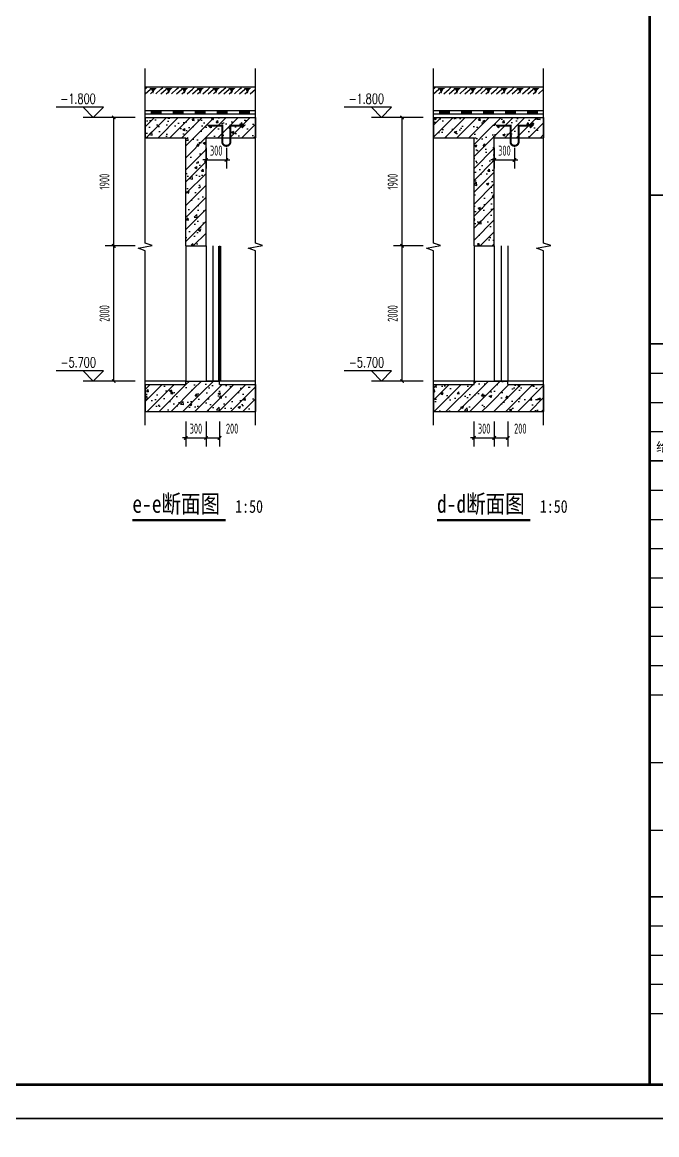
# Model space of a CAD drawing. Extents: x -473190 to 2138458, y -81875 to 2633646.
# Drawn here: x 1293184 to 1302566, y -22715 to -6258 of the extents above; entities that cross this region are included whole.
import ezdxf

# ---------------------------------------------------------------- set-up
doc = ezdxf.new("R2010")
doc.units = 0
doc.header["$LTSCALE"] = 1000
for name, color, linetype in [('A-面层', 151, 'Continuous'), ('A_PLAN_DETAIL_zx', 41, 'Continuous'), ('DIM_SYMB', 3, 'Continuous'), ('ECA_TK', 7, 'Continuous'), ('PUB_DIM', 3, 'Continuous'), ('PUB_HATCH', 8, 'Continuous'), ('PUB_TEXT', 7, 'Continuous'), ('RF-M', 4, 'Continuous'), ('RF-QT', 30, 'Continuous'), ('SURFACE', 6, 'Continuous'), ('tk', 7, 'Continuous'), ('TWT_DIM', 3, 'Continuous')]:
    doc.layers.add(name, color=color, linetype=linetype)
doc.styles.add('_TCH_DIM', font='SIMPLEX', dxfattribs={"bigfont": 'GBCBIG'})
doc.styles.add('_TCH_DIM_T3', font='tssdeng.shx', dxfattribs={"width": 0.564706, "bigfont": '@@@tssdchn.shx'})
doc.styles.add('SUNTXT', font='', dxfattribs={"height": 2.5})
doc.styles.add('TYDG_01', font='', dxfattribs={"width": 0.8})
doc.styles.get('SUNTXT').set_extended_font_data('SimSun')
doc.styles.get('TYDG_01').set_extended_font_data('SimSun')
doc.dimstyles.new('_TWT_ARCH&&50', dxfattribs={"dimtxt": 148.75, "dimasz": 50, "dimexe": 125, "dimexo": 150, "dimgap": 63.125, "dimtad": 1, "dimdec": 0, "dimzin": 0, "dimdsep": 46, "dimtxsty": '_TCH_DIM_T3', "dimblk": 'ARCHTICK', "dimcen": 0.09, "dimclrt": 7, "dimazin": 2, "dimtfac": 1, "dimtdec": 0, "dimtix": 1, "dimtmove": 2, "dimatfit": 3, "dimfxl": 0, "dimtolj": 1, "dimtzin": 0, "dimarcsym": 0})
pattern_1 = [(45, (-477544.96, -71625.69), (-88.388348, 88.388348), []), (50, (-477544.96, -71625.7), (358.63009, -31.376067), [37.5, -412.5]), (355, (-477544.96, -71625.7), (-69.37567, 376.09607), [30, -330]), (100.4514, (-477515.08, -71628.3), (289.25469, 344.71977), [31.870095, -350.571056]), (46.1842, (-477544.96, -71525.7), (533.62052, -82.75951), [56.25, -618.75]), (96.6356, (-477500.5, -71532.6), (467.33135, 487.05894), [47.80514, -525.8565]), (351.1842, (-477544.96, -71525.7), (467.33097, 487.0593), [45, -495]), (21, (-477494.96, -71550.7), (298.453526, -201.309445), [37.5, -412.5]), (326, (-477494.96, -71550.7), (121.657666, 362.57502), [30, -330]), (71.4514, (-477470.1, -71567.47), (420.111314, 161.26525), [31.870095, -350.571056]), (37.5, (-477544.96, -71625.69), (6.079928, 166.446927), [0, -326, 0, -335, 0, -331.25]), (7.5, (-477544.96, -71625.69), (131.534769, 197.205856), [0, -191, 0, -318.5, 0, -126.25]), (327.5, (-477656.46, -71625.69), (266.911218, -11.277436), [0, -125, 0, -390, 0, -517.5]), (317.5, (-477706.46, -71625.7), (291.593085, 50.05249), [0, -162.5, 0, -259, 0, -367.5])]

# ---------------------------------------------------------------- blocks, each defined once
blk = doc.blocks.new('10B_A1E图框')
blk.add_line((765, 184), (765, 584))
blk.add_line((765, 184), (765, 584))
blk.add_line((765, 184), (765, 584))
at = {"layer": 'ECA_TK'}
for p, q in [((765, 220.51), (831, 220.51)), ((765, 211.86), (831, 211.86)), ((765, 203.21), (831, 203.21)), ((765, 185.91), (831, 185.91)), ((765, 177.26), (831, 177.26)), ((765, 168.61), (831, 168.61)), ((765, 159.96), (831, 159.96)), ((765, 151.31), (831, 151.31)), ((765, 142.66), (831, 142.66)), ((765, 134.01), (831, 134.01)), ((765, 125.36), (831, 125.36)), ((765, 105.36), (831, 105.36)), ((765, 85.36), (831, 85.36)), ((831, 56.92), (765, 56.92)), ((831, 48.27), (765, 48.27)), ((831, 39.62), (765, 39.62)), ((831, 30.97), (765, 30.97))]:
    blk.add_line(p, q, dxfattribs=at)
blk.add_lwpolyline([(0, 0), (841, 0), (841, 594), (0, 594)], close=True, dxfattribs=at)
at = {"layer": 'ECA_TK', "const_width": 0.8}
blk.add_lwpolyline([(831, 10), (831, 584), (18, 584), (18, 10)], close=True, dxfattribs=at)
at = {"layer": 'ECA_TK'}
for points, const_width in [([(765, 10), (765, 584)], 0.8), ([(765, 273.16), (831, 273.16)], 0.5), ([(765, 229.16), (831, 229.16)], 0.5), ([(765, 194.56), (831, 194.56)], 0.5), ([(831, 65.57), (765, 65.57)], 0.5)]:
    blk.add_lwpolyline(points, dxfattribs=dict(at, const_width=const_width))
at = {"layer": 'ECA_TK', "linetype": 'Continuous', "style": 'SUNTXT'}
blk.add_text('给排水', height=2.734, dxfattribs=at).set_placement((766.9, 197.35))
blk = doc.blocks.new('_ArchTick')
at = {"color": 0, "linetype": 'ByBlock', "const_width": 0.4}
blk.add_lwpolyline([(-0.5, -0.5), (0.5, 0.5)], dxfattribs=at)
blk = doc.blocks.new('*D3242')
at = {"layer": 'Defpoints', "color": 0, "transparency": 16777216}
for p in [(1295602, -12016), (1295902, -12016), (1295902, -12407)]:
    blk.add_point(p, dxfattribs=at)
at = {"layer": 'TWT_DIM', "color": 0, "lineweight": -2, "transparency": 16777216}
for p, q in [((1295602, -12166), (1295602, -12532)), ((1295902, -12166), (1295902, -12532)), ((1295602, -12407), (1295552, -12407)), ((1295602, -12407), (1295902, -12407)), ((1295902, -12407), (1295952, -12407))]:
    blk.add_line(p, q, dxfattribs=at)
at = {"layer": 'TWT_DIM', "color": 0, "lineweight": -2, "transparency": 16777216, "xscale": 50, "yscale": 50, "zscale": 50}
blk.add_blockref('_ArchTick', (1295602, -12407), dxfattribs=at)
at = {"layer": 'TWT_DIM', "color": 0, "lineweight": -2, "transparency": 16777216, "xscale": 50, "yscale": 50, "zscale": 50, "rotation": 180}
blk.add_blockref('_ArchTick', (1295902, -12407), dxfattribs=at)
at = {"layer": 'TWT_DIM', "color": 7, "transparency": 16777216, "insert": (1295752, -12269), "char_height": 148.8, "attachment_point": 5, "style": '_TCH_DIM_T3'}
blk.add_mtext('\\A1;300', dxfattribs=at)
blk = doc.blocks.new('*D3243')
at = {"layer": 'Defpoints', "color": 0, "transparency": 16777216}
for p in [(1295902, -12016), (1296102, -12016), (1296102, -12407)]:
    blk.add_point(p, dxfattribs=at)
at = {"layer": 'TWT_DIM', "color": 0, "lineweight": -2, "transparency": 16777216}
for p, q in [((1295902, -12166), (1295902, -12532)), ((1296102, -12166), (1296102, -12532)), ((1295902, -12407), (1296102, -12407))]:
    blk.add_line(p, q, dxfattribs=at)
at = {"layer": 'TWT_DIM', "color": 0, "lineweight": -2, "transparency": 16777216, "xscale": 50, "yscale": 50, "zscale": 50, "rotation": 180}
blk.add_blockref('_ArchTick', (1295902, -12407), dxfattribs=at)
at = {"layer": 'TWT_DIM', "color": 0, "lineweight": -2, "transparency": 16777216, "xscale": 50, "yscale": 50, "zscale": 50}
blk.add_blockref('_ArchTick', (1296102, -12407), dxfattribs=at)
at = {"layer": 'TWT_DIM', "color": 7, "transparency": 16777216, "insert": (1296287, -12269), "char_height": 148.8, "attachment_point": 5, "style": '_TCH_DIM_T3'}
blk.add_mtext('\\A1;200', dxfattribs=at)
blk = doc.blocks.new('*D3244')
at = {"layer": 'Defpoints', "color": 0, "transparency": 16777216}
for p in [(1294537, -9566), (1295002, -9566), (1295002, -11566)]:
    blk.add_point(p, dxfattribs=at)
at = {"layer": 'TWT_DIM', "color": 0, "lineweight": -2, "transparency": 16777216}
for p, q in [((1294852, -9566), (1294412, -9566)), ((1294537, -11566), (1294537, -9566)), ((1294852, -11566), (1294412, -11566))]:
    blk.add_line(p, q, dxfattribs=at)
at = {"layer": 'TWT_DIM', "color": 0, "lineweight": -2, "transparency": 16777216, "xscale": 50, "yscale": 50, "zscale": 50}
for p, rotation in [((1294537, -9566), 90), ((1294537, -11566), 270)]:
    blk.add_blockref('_ArchTick', p, dxfattribs=dict(at, rotation=rotation))
at = {"layer": 'TWT_DIM', "color": 7, "transparency": 16777216, "insert": (1294400, -10566), "char_height": 148.8, "attachment_point": 5, "rotation": 90, "style": '_TCH_DIM_T3'}
blk.add_mtext('\\A1;2000', dxfattribs=at)
blk = doc.blocks.new('*D3245')
at = {"layer": 'Defpoints', "color": 0, "transparency": 16777216}
for p in [(1294537, -7666), (1295002, -7666), (1295002, -9566)]:
    blk.add_point(p, dxfattribs=at)
at = {"layer": 'TWT_DIM', "color": 0, "lineweight": -2, "transparency": 16777216}
for p, q in [((1294852, -7666), (1294412, -7666)), ((1294537, -9566), (1294537, -7666)), ((1294852, -9566), (1294412, -9566))]:
    blk.add_line(p, q, dxfattribs=at)
at = {"layer": 'TWT_DIM', "color": 0, "lineweight": -2, "transparency": 16777216, "xscale": 50, "yscale": 50, "zscale": 50}
for p, rotation in [((1294537, -7666), 90), ((1294537, -9566), 270)]:
    blk.add_blockref('_ArchTick', p, dxfattribs=dict(at, rotation=rotation))
at = {"layer": 'TWT_DIM', "color": 7, "transparency": 16777216, "insert": (1294400, -8616), "char_height": 148.8, "attachment_point": 5, "rotation": 90, "style": '_TCH_DIM_T3'}
blk.add_mtext('\\A1;1900', dxfattribs=at)
blk = doc.blocks.new('*D3246')
at = {"layer": 'Defpoints', "color": 0, "transparency": 16777216}
for p in [(1295902, -7966), (1296202, -7966), (1296202, -8295)]:
    blk.add_point(p, dxfattribs=at)
at = {"layer": 'TWT_DIM', "color": 0, "lineweight": -2, "transparency": 16777216}
for p, q in [((1295902, -8116), (1295902, -8420)), ((1296202, -8116), (1296202, -8420)), ((1295902, -8295), (1295852, -8295)), ((1295902, -8295), (1296202, -8295)), ((1296202, -8295), (1296252, -8295))]:
    blk.add_line(p, q, dxfattribs=at)
at = {"layer": 'TWT_DIM', "color": 0, "lineweight": -2, "transparency": 16777216, "xscale": 50, "yscale": 50, "zscale": 50}
blk.add_blockref('_ArchTick', (1295902, -8295), dxfattribs=at)
at = {"layer": 'TWT_DIM', "color": 0, "lineweight": -2, "transparency": 16777216, "xscale": 50, "yscale": 50, "zscale": 50, "rotation": 180}
blk.add_blockref('_ArchTick', (1296202, -8295), dxfattribs=at)
at = {"layer": 'TWT_DIM', "color": 7, "transparency": 16777216, "insert": (1296052, -8157), "char_height": 148.8, "attachment_point": 5, "style": '_TCH_DIM_T3'}
blk.add_mtext('\\A1;300', dxfattribs=at)
blk = doc.blocks.new('*D3247')
at = {"layer": 'Defpoints', "color": 0, "transparency": 16777216}
for p in [(1299864, -12016), (1300164, -12016), (1300164, -12407)]:
    blk.add_point(p, dxfattribs=at)
at = {"layer": 'TWT_DIM', "color": 0, "lineweight": -2, "transparency": 16777216}
for p, q in [((1299864, -12166), (1299864, -12532)), ((1300164, -12166), (1300164, -12532)), ((1299864, -12407), (1299814, -12407)), ((1299864, -12407), (1300164, -12407)), ((1300164, -12407), (1300214, -12407))]:
    blk.add_line(p, q, dxfattribs=at)
at = {"layer": 'TWT_DIM', "color": 0, "lineweight": -2, "transparency": 16777216, "xscale": 50, "yscale": 50, "zscale": 50}
blk.add_blockref('_ArchTick', (1299864, -12407), dxfattribs=at)
at = {"layer": 'TWT_DIM', "color": 0, "lineweight": -2, "transparency": 16777216, "xscale": 50, "yscale": 50, "zscale": 50, "rotation": 180}
blk.add_blockref('_ArchTick', (1300164, -12407), dxfattribs=at)
at = {"layer": 'TWT_DIM', "color": 7, "transparency": 16777216, "insert": (1300014, -12269), "char_height": 148.8, "attachment_point": 5, "style": '_TCH_DIM_T3'}
blk.add_mtext('\\A1;300', dxfattribs=at)
blk = doc.blocks.new('*D3248')
at = {"layer": 'Defpoints', "color": 0, "transparency": 16777216}
for p in [(1300164, -12016), (1300364, -12016), (1300364, -12407)]:
    blk.add_point(p, dxfattribs=at)
at = {"layer": 'TWT_DIM', "color": 0, "lineweight": -2, "transparency": 16777216}
for p, q in [((1300164, -12166), (1300164, -12532)), ((1300364, -12166), (1300364, -12532)), ((1300164, -12407), (1300364, -12407))]:
    blk.add_line(p, q, dxfattribs=at)
at = {"layer": 'TWT_DIM', "color": 0, "lineweight": -2, "transparency": 16777216, "xscale": 50, "yscale": 50, "zscale": 50, "rotation": 180}
blk.add_blockref('_ArchTick', (1300164, -12407), dxfattribs=at)
at = {"layer": 'TWT_DIM', "color": 0, "lineweight": -2, "transparency": 16777216, "xscale": 50, "yscale": 50, "zscale": 50}
blk.add_blockref('_ArchTick', (1300364, -12407), dxfattribs=at)
at = {"layer": 'TWT_DIM', "color": 7, "transparency": 16777216, "insert": (1300549, -12269), "char_height": 148.8, "attachment_point": 5, "style": '_TCH_DIM_T3'}
blk.add_mtext('\\A1;200', dxfattribs=at)
blk = doc.blocks.new('*D3249')
at = {"layer": 'Defpoints', "color": 0, "transparency": 16777216}
for p in [(1298800, -9566), (1299264, -9566), (1299264, -11566)]:
    blk.add_point(p, dxfattribs=at)
at = {"layer": 'TWT_DIM', "color": 0, "lineweight": -2, "transparency": 16777216}
for p, q in [((1299114, -9566), (1298675, -9566)), ((1298800, -11566), (1298800, -9566)), ((1299114, -11566), (1298675, -11566))]:
    blk.add_line(p, q, dxfattribs=at)
at = {"layer": 'TWT_DIM', "color": 0, "lineweight": -2, "transparency": 16777216, "xscale": 50, "yscale": 50, "zscale": 50}
for p, rotation in [((1298800, -9566), 90), ((1298800, -11566), 270)]:
    blk.add_blockref('_ArchTick', p, dxfattribs=dict(at, rotation=rotation))
at = {"layer": 'TWT_DIM', "color": 7, "transparency": 16777216, "insert": (1298662, -10566), "char_height": 148.8, "attachment_point": 5, "rotation": 90, "style": '_TCH_DIM_T3'}
blk.add_mtext('\\A1;2000', dxfattribs=at)
blk = doc.blocks.new('*D3250')
at = {"layer": 'Defpoints', "color": 0, "transparency": 16777216}
for p in [(1298800, -7666), (1299264, -7666), (1299264, -9566)]:
    blk.add_point(p, dxfattribs=at)
at = {"layer": 'TWT_DIM', "color": 0, "lineweight": -2, "transparency": 16777216}
for p, q in [((1299114, -7666), (1298675, -7666)), ((1298800, -9566), (1298800, -7666)), ((1299114, -9566), (1298675, -9566))]:
    blk.add_line(p, q, dxfattribs=at)
at = {"layer": 'TWT_DIM', "color": 0, "lineweight": -2, "transparency": 16777216, "xscale": 50, "yscale": 50, "zscale": 50}
for p, rotation in [((1298800, -7666), 90), ((1298800, -9566), 270)]:
    blk.add_blockref('_ArchTick', p, dxfattribs=dict(at, rotation=rotation))
at = {"layer": 'TWT_DIM', "color": 7, "transparency": 16777216, "insert": (1298662, -8616), "char_height": 148.8, "attachment_point": 5, "rotation": 90, "style": '_TCH_DIM_T3'}
blk.add_mtext('\\A1;1900', dxfattribs=at)
blk = doc.blocks.new('*D3251')
at = {"layer": 'Defpoints', "color": 0, "transparency": 16777216}
for p in [(1300164, -7966), (1300464, -7966), (1300464, -8295)]:
    blk.add_point(p, dxfattribs=at)
at = {"layer": 'TWT_DIM', "color": 0, "lineweight": -2, "transparency": 16777216}
for p, q in [((1300164, -8116), (1300164, -8420)), ((1300464, -8116), (1300464, -8420)), ((1300164, -8295), (1300114, -8295)), ((1300164, -8295), (1300464, -8295)), ((1300464, -8295), (1300514, -8295))]:
    blk.add_line(p, q, dxfattribs=at)
at = {"layer": 'TWT_DIM', "color": 0, "lineweight": -2, "transparency": 16777216, "xscale": 50, "yscale": 50, "zscale": 50}
blk.add_blockref('_ArchTick', (1300164, -8295), dxfattribs=at)
at = {"layer": 'TWT_DIM', "color": 0, "lineweight": -2, "transparency": 16777216, "xscale": 50, "yscale": 50, "zscale": 50, "rotation": 180}
blk.add_blockref('_ArchTick', (1300464, -8295), dxfattribs=at)
at = {"layer": 'TWT_DIM', "color": 7, "transparency": 16777216, "insert": (1300314, -8157), "char_height": 148.8, "attachment_point": 5, "style": '_TCH_DIM_T3'}
blk.add_mtext('\\A1;300', dxfattribs=at)
blk = doc.blocks.new('$LinePat$自然土壤')
at = {"color": 0}
for p, q in [((0, -90), (71, -19)), ((0, -300), (211, -89)), ((210, -300), (286, -224)), ((420, -300), (630, -90))]:
    blk.add_line(p, q, dxfattribs=at)
for points in [[(0, 0), (630, 0), (168, -45), (462, -45)], [(168, -45), (462, -45), (252, -132), (378, -132)], [(252, -132), (378, -132), (315, -300)]]:
    blk.add_solid(points, dxfattribs=at)
blk = doc.blocks.new('$LinePat$防水层2')
at = {"color": 0}
blk.add_line((0, 0), (600, 0), dxfattribs=at)
blk.add_solid([(150, 0), (450, 0), (150, -100), (450, -100)], dxfattribs=at)

msp = doc.modelspace()

# ---------------------------------------------------------------- hatches: boundary and pattern name
at = {"layer": 'PUB_HATCH'}
h = msp.add_hatch(dxfattribs=at)
h.set_pattern_fill('钢筋混凝土', color=256, scale=50, style=0)
h.set_pattern_definition(pattern_1)
h.paths.add_polyline_path([(1295001.6, -7966.4), (1295601.6, -7966.4), (1295751.6, -7866.4), (1295751.6, -7666.4), (1295001.6, -7666.4)])
h = msp.add_hatch(dxfattribs=at)
h.set_pattern_fill('钢筋混凝土', color=256, scale=50, style=0)
h.set_pattern_definition(pattern_1)
h.paths.add_polyline_path([(1295751.6, -7866.4), (1295901.6, -7966.4), (1296631.2, -7966.4), (1296631.2, -7666.4), (1295751.6, -7666.4)])
h = msp.add_hatch(dxfattribs=at)
h.set_pattern_fill('钢筋混凝土', color=256, scale=50, style=0)
h.set_pattern_definition(pattern_1)
h.paths.add_polyline_path([(1299264.4, -7966.4), (1299864.4, -7966.4), (1300014.4, -7866.4), (1300014.4, -7666.4), (1299264.4, -7666.4)])
h = msp.add_hatch(dxfattribs=at)
h.set_pattern_fill('钢筋混凝土', color=256, scale=50, style=0)
h.set_pattern_definition(pattern_1)
h.paths.add_polyline_path([(1300014.4, -7866.4), (1300164.4, -7966.4), (1300894, -7966.4), (1300894, -7666.4), (1300014.4, -7666.4)])
h = msp.add_hatch(dxfattribs=at)
h.set_pattern_fill('钢筋混凝土', color=256, scale=50, style=0)
h.set_pattern_definition(pattern_1)
h.paths.add_polyline_path([(1295901.6, -9566.4), (1295901.6, -7966.4), (1295751.6, -7866.4), (1295601.6, -7966.4), (1295601.6, -9566.4)])
h = msp.add_hatch(dxfattribs=at)
h.set_pattern_fill('钢筋混凝土', color=256, scale=50, style=0)
h.set_pattern_definition(pattern_1)
h.paths.add_polyline_path([(1300164.4, -9566.4), (1300164.4, -7966.4), (1300014.4, -7866.4), (1299864.4, -7966.4), (1299864.4, -9566.4)])
h = msp.add_hatch(dxfattribs=at)
h.set_pattern_fill('钢筋混凝土', color=256, scale=50, style=0)
h.set_pattern_definition(pattern_1)
h.paths.add_polyline_path([(1295001.6, -12016.4), (1295801.6, -12016.4), (1295834.9, -11749.7), (1295601.6, -11616.4), (1295001.6, -11616.4)])
h = msp.add_hatch(dxfattribs=at)
h.set_pattern_fill('钢筋混凝土', color=256, scale=50, style=0)
h.set_pattern_definition(pattern_1)
h.paths.add_polyline_path([(1295834.9, -11749.7), (1296101.6, -11616.4), (1296101.6, -11566.4), (1295601.6, -11566.4), (1295601.6, -11616.4)])
h = msp.add_hatch(dxfattribs=at)
h.set_pattern_fill('钢筋混凝土', color=256, scale=50, style=0)
h.set_pattern_definition(pattern_1)
h.paths.add_polyline_path([(1295834.9, -11749.7), (1295801.6, -12016.4), (1296631.2, -12016.4), (1296631.2, -11616.4), (1296101.6, -11616.4)])
h = msp.add_hatch(dxfattribs=at)
h.set_pattern_fill('钢筋混凝土', color=256, scale=50, style=0)
h.set_pattern_definition(pattern_1)
h.paths.add_polyline_path([(1299264.4, -12016.4), (1300064.4, -12016.4), (1300097.7, -11749.7), (1299864.4, -11616.4), (1299264.4, -11616.4)])
h = msp.add_hatch(dxfattribs=at)
h.set_pattern_fill('钢筋混凝土', color=256, scale=50, style=0)
h.set_pattern_definition(pattern_1)
h.paths.add_polyline_path([(1300097.7, -11749.7), (1300364.4, -11616.4), (1300364.4, -11566.4), (1299864.4, -11566.4), (1299864.4, -11616.4)])
h = msp.add_hatch(dxfattribs=at)
h.set_pattern_fill('钢筋混凝土', color=256, scale=50, style=0)
h.set_pattern_definition(pattern_1)
h.paths.add_polyline_path([(1300097.7, -11749.7), (1300064.4, -12016.4), (1300894, -12016.4), (1300894, -11616.4), (1300364.4, -11616.4)])

# ---------------------------------------------------------------- linework, layer by layer
at = {"layer": 'A-面层'}
for points in [[(1295601.6, -11566.4), (1295001.6, -11566.4)], [(1296631.2, -11566.4), (1295901.6, -11566.4)], [(1299864.4, -11566.4), (1299264.4, -11566.4)], [(1300894, -11566.4), (1300164.4, -11566.4)]]:
    msp.add_lwpolyline(points, dxfattribs=at)
at = {"layer": 'A_PLAN_DETAIL_zx', "const_width": 30}
for points in [[(1296429.4, -7819.6), (1296461.6, -7786.4), (1296261.6, -7786.4), (1296261.6, -8026.4, -1), (1296141.6, -8026.4), (1296141.6, -7786.4), (1295941.6, -7786.4), (1295973.7, -7819.6)], [(1300692.2, -7819.6), (1300724.4, -7786.4), (1300524.4, -7786.4), (1300524.4, -8026.4, -1), (1300404.4, -8026.4), (1300404.4, -7786.4), (1300204.4, -7786.4), (1300236.5, -7819.6)]]:
    msp.add_lwpolyline(points, format="xyb", dxfattribs=at)
at = {"layer": 'DIM_SYMB'}
for points in [[(1295001.6, -12220.6), (1295001.6, -9637.2), (1294896.6, -9598.9), (1295106.6, -9561.9), (1295001.6, -9524.7), (1295001.6, -6941.2)], [(1296631.2, -12220.6), (1296631.2, -9637.2), (1296526.2, -9598.9), (1296736.2, -9561.9), (1296631.2, -9524.7), (1296631.2, -6941.2)], [(1299264.4, -12220.6), (1299264.4, -9637.2), (1299159.4, -9598.9), (1299369.4, -9561.9), (1299264.4, -9524.7), (1299264.4, -6941.2)], [(1300894, -12220.6), (1300894, -9637.2), (1300789, -9598.9), (1300999, -9561.9), (1300894, -9524.7), (1300894, -6941.2)]]:
    msp.add_lwpolyline(points, dxfattribs=at)
at = {"layer": 'DIM_SYMB', "lineweight": -3, "const_width": 35}
for points in [[(1294811.6, -13623.1), (1296193, -13623.1)], [(1299316.5, -13623.1), (1300697.9, -13623.1)]]:
    msp.add_lwpolyline(points, dxfattribs=at)
at = {"layer": 'PUB_DIM'}
for p, q in [((1294383.7, -7516.4), (1293683.7, -7516.4)), ((1294233.7, -7666.4), (1294083.7, -7516.4)), ((1294233.7, -7666.4), (1294383.7, -7516.4)), ((1298646.5, -7516.4), (1297946.5, -7516.4)), ((1298496.5, -7666.4), (1298346.5, -7516.4)), ((1298496.5, -7666.4), (1298646.5, -7516.4)), ((1294583.7, -7666.4), (1294083.7, -7666.4)), ((1298846.5, -7666.4), (1298346.5, -7666.4)), ((1294383.7, -11416.4), (1293683.7, -11416.4)), ((1294233.7, -11566.4), (1294083.7, -11416.4)), ((1294233.7, -11566.4), (1294383.7, -11416.4)), ((1298646.5, -11416.4), (1297946.5, -11416.4)), ((1298496.5, -11566.4), (1298346.5, -11416.4)), ((1298496.5, -11566.4), (1298646.5, -11416.4)), ((1294583.7, -11566.4), (1294083.7, -11566.4)), ((1298846.5, -11566.4), (1298346.5, -11566.4))]:
    msp.add_line(p, q, dxfattribs=at)
at = {"layer": 'RF-M'}
for p, q in [((1295601.6, -9566.4), (1295601.6, -11566.4)), ((1295901.6, -9566.4), (1295901.6, -11566.4)), ((1296001.6, -9566.4), (1296001.6, -11566.4)), ((1296101.6, -9566.4), (1296101.6, -11566.4)), ((1299864.4, -9566.4), (1299864.4, -11566.4)), ((1300164.4, -9566.4), (1300164.4, -11566.4)), ((1300264.4, -9566.4), (1300264.4, -11566.4)), ((1300364.4, -9566.4), (1300364.4, -11566.4))]:
    msp.add_line(p, q, dxfattribs=at)
at = {"layer": 'RF-M', "const_width": 50}
msp.add_lwpolyline([(1296101.6, -9566.4), (1296101.6, -11566.4)], dxfattribs=at)
at = {"layer": 'RF-QT'}
for p, q in [((1295001.6, -7666.4), (1295751.6, -7666.4)), ((1295001.6, -7666.4), (1295001.6, -7966.4)), ((1295751.6, -7666.4), (1296631.2, -7666.4)), ((1296631.2, -7666.4), (1296631.2, -7966.4)), ((1299264.4, -7666.4), (1300014.4, -7666.4)), ((1299264.4, -7666.4), (1299264.4, -7966.4)), ((1300014.4, -7666.4), (1300894, -7666.4)), ((1300894, -7666.4), (1300894, -7966.4)), ((1295001.6, -7966.4), (1295601.6, -7966.4)), ((1295601.6, -9566.4), (1295601.6, -7966.4)), ((1295901.6, -7966.4), (1296631.2, -7966.4)), ((1295901.6, -9566.4), (1295901.6, -7966.4)), ((1299264.4, -7966.4), (1299864.4, -7966.4)), ((1299864.4, -9566.4), (1299864.4, -7966.4)), ((1300164.4, -7966.4), (1300894, -7966.4)), ((1300164.4, -9566.4), (1300164.4, -7966.4)), ((1295601.6, -9566.4), (1295901.6, -9566.4)), ((1299864.4, -9566.4), (1300164.4, -9566.4)), ((1295001.6, -11616.4), (1295601.6, -11616.4)), ((1295001.6, -11616.4), (1295001.6, -12016.4)), ((1295601.6, -11616.4), (1295601.6, -11566.4)), ((1295601.6, -11566.4), (1296101.6, -11566.4)), ((1296101.6, -11616.4), (1296101.6, -11566.4)), ((1296101.6, -11616.4), (1296631.2, -11616.4)), ((1296631.2, -11616.4), (1296631.2, -12016.4)), ((1299264.4, -11616.4), (1299864.4, -11616.4)), ((1299264.4, -11616.4), (1299264.4, -12016.4)), ((1299864.4, -11616.4), (1299864.4, -11566.4)), ((1299864.4, -11566.4), (1300364.4, -11566.4)), ((1300364.4, -11616.4), (1300364.4, -11566.4)), ((1300364.4, -11616.4), (1300894, -11616.4)), ((1300894, -11616.4), (1300894, -12016.4)), ((1295001.6, -12016.4), (1295801.6, -12016.4)), ((1295801.6, -12016.4), (1296631.2, -12016.4)), ((1299264.4, -12016.4), (1300064.4, -12016.4)), ((1300064.4, -12016.4), (1300894, -12016.4))]:
    msp.add_line(p, q, dxfattribs=at)
at = {"layer": 'SURFACE'}
for p, q in [((1296631.2, -7216.4), (1295001.6, -7216.4)), ((1300894, -7216.4), (1299264.4, -7216.4))]:
    msp.add_line(p, q, dxfattribs=at)
for points in [[(1296631.2, -7566.4), (1295001.6, -7566.4)], [(1300894, -7566.4), (1299264.4, -7566.4)], [(1296631.2, -7616.4), (1295001.6, -7616.4)], [(1300894, -7616.4), (1299264.4, -7616.4)]]:
    msp.add_lwpolyline(points, dxfattribs=at)

# ---------------------------------------------------------------- block references
at = {"layer": 'SURFACE', "color": 8, "xscale": 0.3695249676388078, "yscale": 0.3333333333333333, "zscale": 0.3333333333333333, "rotation": 8.186163115859577e-12}
for p in [(1295001.6, -7216.7), (1295234.4, -7216.7), (1295467.2, -7216.7), (1295700, -7216.7), (1295932.8, -7216.7), (1296165.6, -7216.7), (1296398.4, -7216.7), (1299264.4, -7216.7), (1299497.2, -7216.7), (1299730, -7216.7), (1299962.8, -7216.7), (1300195.6, -7216.7), (1300428.4, -7216.7), (1300661.2, -7216.7)]:
    msp.add_blockref('$LinePat$自然土壤', p, dxfattribs=at)
at = {"layer": 'SURFACE', "xscale": -0.5432017023582012, "yscale": 0.5, "zscale": 0.5}
for p in [(1295327.5, -7566.4), (1295653.4, -7566.4), (1295979.4, -7566.4), (1296305.3, -7566.4), (1296631.2, -7566.4), (1299590.3, -7566.4), (1299916.2, -7566.4), (1300242.2, -7566.4), (1300568.1, -7566.4), (1300894, -7566.4)]:
    msp.add_blockref('$LinePat$防水层2', p, dxfattribs=at)
at = {"layer": 'tk', "xscale": 50, "yscale": 50, "zscale": 50}
for p in [(1264213.1, -22474.7), (1264213.1, -52174.7)]:
    msp.add_blockref('10B_A1E图框', p, dxfattribs=at)

# ---------------------------------------------------------------- texts
at = {"layer": 'PUB_TEXT'}
for s, height, style, width, p in [('-1.800', 148.75, '_TCH_DIM', 0.705882, (1293748.2, -7463.9)), ('-1.800', 148.75, '_TCH_DIM', 0.705882, (1298011, -7463.9)), ('-5.700', 148.75, '_TCH_DIM', 0.705882, (1293751.2, -11363.9)), ('-5.700', 148.75, '_TCH_DIM', 0.705882, (1298014, -11363.9)), ('e-e断面图', 264.35, 'TYDG_01', 0.8, (1294811.6, -13514.7)), ('1:50', 188.82, 'TYDG_01', 0.8, (1296333, -13514.7)), ('d-d断面图', 264.35, 'TYDG_01', 0.8, (1299316.5, -13514.7)), ('1:50', 188.82, 'TYDG_01', 0.8, (1300837.9, -13514.7))]:
    msp.add_text(s, height=height, dxfattribs=dict(at, style=style, width=width)).set_placement(p)

# ---------------------------------------------------------------- dimensions: what is measured, and where the dimension line sits
at = {"layer": 'TWT_DIM'}
for p1, p2, distance, picture, middle in [((1295001.6, -9566.4), (1295001.6, -7666.4), 464.6, '*D3245', (1294399.5, -8616.4)), ((1299264.4, -9566.4), (1299264.4, -7666.4), 464.6, '*D3250', (1298662.3, -8616.4)), ((1295901.6, -7966.4), (1296201.6, -7966.4), -328.5, '*D3246', (1296051.6, -8157.4)), ((1300164.4, -7966.4), (1300464.4, -7966.4), -328.5, '*D3251', (1300314.4, -8157.4)), ((1295001.6, -11566.4), (1295001.6, -9566.4), 464.6, '*D3244', (1294399.5, -10566.4)), ((1299264.4, -11566.4), (1299264.4, -9566.4), 464.6, '*D3249', (1298662.3, -10566.4)), ((1295601.6, -12016.4), (1295901.6, -12016.4), -390.3, '*D3242', (1295751.6, -12269.2)), ((1299864.4, -12016.4), (1300164.4, -12016.4), -390.3, '*D3247', (1300014.4, -12269.2))]:
    dim = msp.add_aligned_dim(p1=p1, p2=p2, distance=distance, dimstyle='_TWT_ARCH&&50', dxfattribs=at)
    dim.commit()
    dim.dimension.update_dxf_attribs({"geometry": picture, "text_midpoint": middle})
for base, p1, p2, picture, middle in [((1296101.6, -12406.7), (1295901.6, -12016.4), (1296101.6, -12016.4), '*D3243', (1296286.6, -12269.2)), ((1300364.4, -12406.7), (1300164.4, -12016.4), (1300364.4, -12016.4), '*D3248', (1300549.4, -12269.2))]:
    dim = msp.add_linear_dim(base=base, p1=p1, p2=p2, angle=0, dimstyle='_TWT_ARCH&&50', dxfattribs=at)
    dim.commit()
    dim.dimension.update_dxf_attribs({"geometry": picture, "text_midpoint": middle, "dimtype": 129})

doc.saveas('drawing.dxf')
